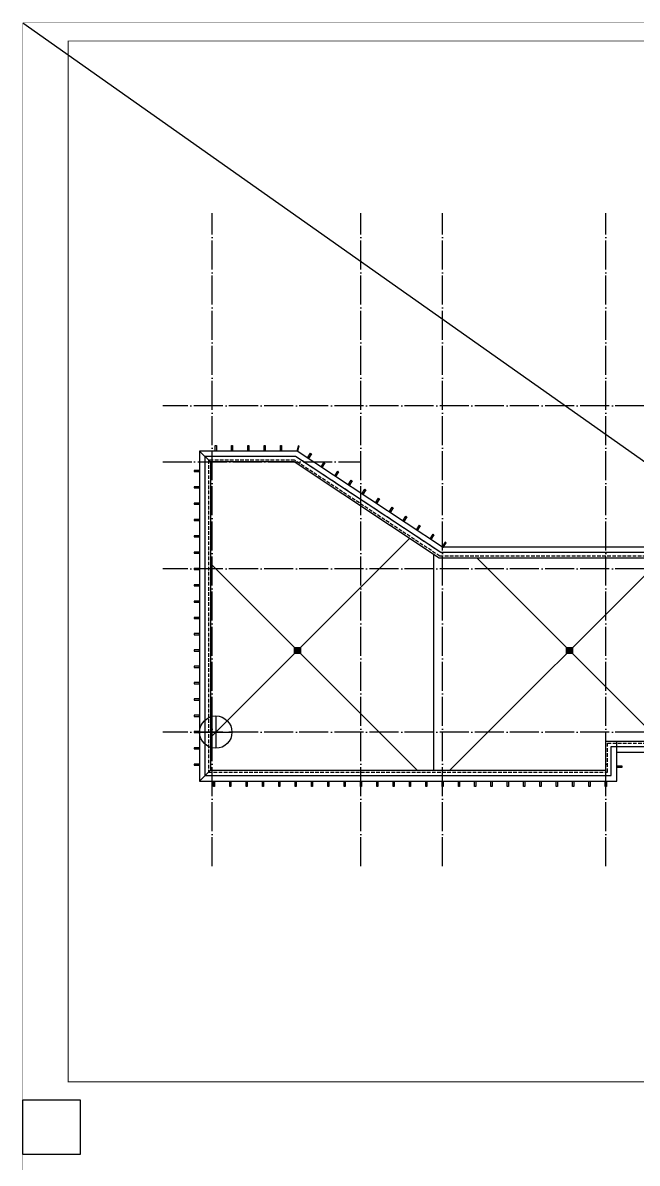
# Model space of a CAD drawing. Extents: x -415214 to 475089, y -207485 to 163917.
# Drawn here: x 390984 to 424850, y 101027 to 163917 of the extents above; entities that cross this region are included whole.
import ezdxf

# ---------------------------------------------------------------- set-up
doc = ezdxf.new("R2010")
doc.units = 0
doc.header["$LTSCALE"] = 800
doc.linetypes.add('104 13#平面_t3$0$DASH', pattern=[0.35, 0.25, -0.1])
doc.linetypes.add('104 13#平面_t3$0$DOTE', pattern=[2.42, 2, -0.2, 0.02, -0.2])
doc.layers.get('0').update_dxf_attribs({"linetype": 'CONTINUOUS'})
doc.layers.add('104 13#平面_t3$0$04-不打印_辅助线', color=165, linetype='CONTINUOUS', plot=False)
doc.layers.add('13#楼幕墙$0$04-不打印_辅助线', color=165, linetype='CONTINUOUS', plot=False)
for name, color, linetype in [('104 13#平面_t3$0$A-O_分水线', 127, 'CONTINUOUS'), ('104 13#平面_t3$0$A-O_屋面', 201, 'CONTINUOUS'), ('104 13#平面_t3$0$A-TECH_结构', 21, 'CONTINUOUS'), ('104 13#平面_t3$0$A_AXIS-轴线', 36, '104 13#平面_t3$0$DOTE'), ('104 13#平面_t3$0$X-104 13#平面$0$A-TECH_结构', 21, 'CONTINUOUS'), ('13#楼幕墙$0$A-C_幕墙龙骨', 133, 'CONTINUOUS'), ('13#楼幕墙$0$A-C_玻璃幕墙', 140, 'CONTINUOUS')]:
    doc.layers.add(name, color=color, linetype=linetype)

# ---------------------------------------------------------------- blocks, each defined once
blk = doc.blocks.new('图框-A1')
for points, const_width in [([(0, 0), (841, 0), (841, 594), (0, 594)], 0.05), ([(766, 584), (25, 584), (25, 10), (766, 10)], 0.5)]:
    blk.add_lwpolyline(points, close=True, dxfattribs=dict(const_width=const_width))
at = {"const_width": 0.05}
for points in [[(420.5, 594), (420.5, 592)], [(0, 297), (2, 297)], [(841, 297), (839, 297)], [(420.5, 0), (420.5, 2)]]:
    blk.add_lwpolyline(points, dxfattribs=at)
blk = doc.blocks.new('104 13#平面_t3$0$zzzzx')
at = {"layer": '104 13#平面_t3$0$A_AXIS-轴线', "linetype": '104 13#平面_t3$0$DOTE'}
for p, q in [((-200, -7401), (-200, 28620)), ((8000, -7401), (8000, 28620)), ((12500, -7401), (12500, 28620)), ((21500, -7401), (21500, 28620)), ((30500, -7401), (30500, 28620)), ((39500, -7401), (39500, 28620)), ((48500, -7401), (48500, 28620)), ((57500, -7401), (57500, 28620)), ((60408, 18000), (-2925, 18000)), ((60408, 9000), (-2925, 9000)), ((60408, 0), (-2925, 0))]:
    blk.add_line(p, q, dxfattribs=at)
blk = doc.blocks.new('13#楼幕墙$0$A$C1D2C5D5E')
at = {"layer": '13#楼幕墙$0$04-不打印_辅助线'}
for points in [[(0, 893), (0, -893)], [(-893, 0), (893, 0)], [(-200, -400), (-200, 400)]]:
    blk.add_lwpolyline(points, dxfattribs=at)
blk.add_circle((0, 0), 893, dxfattribs=at)
blk = doc.blocks.new('*U199')
at = {"layer": '13#楼幕墙$0$A-C_幕墙龙骨'}
blk.add_lwpolyline([(30, -150), (-30, -150), (-30, 150), (30, 150)], close=True, dxfattribs=at)
blk = doc.blocks.new('*U200')
at = {"layer": '13#楼幕墙$0$A-C_幕墙龙骨', "color": 0, "linetype": 'ByBlock', "lineweight": -2, "transparency": 16777216}
for p in [(-21600, 0), (-20700, 0), (-19800, 0), (-18900, 0), (-18000, 0), (-17100, 0), (-16200, 0), (-15300, 0), (-14400, 0), (-13500, 0), (-12600, 0), (-11700, 0), (-10800, 0), (-9900, 0), (-9000, 0), (-8100, 0), (-7200, 0), (-6300, 0), (-5400, 0), (-4500, 0), (-3600, 0), (-2700, 0), (-1800, 0), (-900, 0), (0, 0)]:
    blk.add_blockref('*U199', p, dxfattribs=at)
blk = doc.blocks.new('*U201')
at = {"layer": '13#楼幕墙$0$A-C_幕墙龙骨'}
blk.add_lwpolyline([(-150, -30), (150, -30), (150, 30), (-150, 30)], close=True, dxfattribs=at)
blk = doc.blocks.new('*U202')
at = {"layer": '13#楼幕墙$0$A-C_幕墙龙骨', "color": 0, "linetype": 'ByBlock', "lineweight": -2, "transparency": 16777216}
for p in [(0, 16200), (0, 15300), (0, 14400), (0, 13500), (0, 12600), (0, 11700), (0, 10800), (0, 9900), (0, 9000), (0, 8100), (0, 7200), (0, 6300), (0, 5400), (0, 4500), (0, 3600), (0, 2700), (0, 1800), (0, 900), (0, 0)]:
    blk.add_blockref('*U201', p, dxfattribs=at)
blk = doc.blocks.new('*U203')
at = {"layer": '13#楼幕墙$0$A-C_幕墙龙骨'}
blk.add_lwpolyline([(30, -150), (-30, -150), (-30, 150), (30, 150)], close=True, dxfattribs=at)
blk = doc.blocks.new('*U204')
at = {"layer": '13#楼幕墙$0$A-C_幕墙龙骨', "color": 0, "linetype": 'ByBlock', "lineweight": -2, "transparency": 16777216}
for p in [(-3600, 0), (-2700, 0), (-1800, 0), (-900, 0), (0, 0)]:
    blk.add_blockref('*U203', p, dxfattribs=at)
blk = doc.blocks.new('*U205')
at = {"layer": '13#楼幕墙$0$A-C_幕墙龙骨'}
blk.add_lwpolyline([(30, -150), (-30, -150), (-30, 150), (30, 150)], close=True, dxfattribs=at)
blk = doc.blocks.new('*U206')
at = {"layer": '13#楼幕墙$0$A-C_幕墙龙骨', "color": 0, "linetype": 'ByBlock', "lineweight": -2, "transparency": 16777216}
for p in [(-8100, 0), (-7200, 0), (-6300, 0), (-5400, 0), (-4500, 0), (-3600, 0), (-2700, 0), (-1800, 0), (-900, 0), (0, 0)]:
    blk.add_blockref('*U205', p, dxfattribs=at)
blk = doc.blocks.new('13#楼幕墙')
at = {"layer": '13#楼幕墙$0$A-C_幕墙龙骨'}
for points in [[(4519, 140283), (4604, 140566), (4546, 140583), (4461, 140300)], [(12525, 134983), (12691, 135233), (12641, 135267), (12475, 135016), (12525, 134983)]]:
    blk.add_lwpolyline(points, dxfattribs=at)
blk.add_lwpolyline([(22100, 122870), (22400, 122870), (22400, 122930), (22100, 122930)], close=True, dxfattribs=at)
at = {"layer": '13#楼幕墙$0$A-C_玻璃幕墙'}
for p, q in [((4493, 140300), (-900, 140300)), ((-900, 140300), (-900, 122100)), ((12500, 135000), (4493, 140300)), ((37800, 135000), (12500, 135000)), ((22100, 122100), (22100, 123700)), ((22100, 123700), (58400, 123700)), ((-900, 122100), (22100, 122100))]:
    blk.add_line(p, q, dxfattribs=at)
blk.add_blockref('13#楼幕墙$0$A$C1D2C5D5E', (0, 124800))
at = {"layer": '13#楼幕墙$0$A-C_幕墙龙骨'}
for name, p in [('*U204', (3600, 140450)), ('*U202', (-1050, 123000)), ('*U200', (21500, 121950))]:
    blk.add_blockref(name, p, dxfattribs=at)
at = {"layer": '13#楼幕墙$0$A-C_幕墙龙骨', "rotation": 326.5000000000508}
blk.add_blockref('*U206', (11916, 135566), dxfattribs=at)
blk = doc.blocks.new('104 13#平面_t3$0$ys')
for p, q in [((32900, 7500), (35700, 7500)), ((36500, 7500), (36500, 5765)), ((39870, 7500), (47550, 7500)), ((6500, 5311), (6500, -6600)), ((21500, 5311), (21500, -5000)), ((36500, 3240), (36500, -5000))]:
    blk.add_line(p, q)
for points in [[(39025, 10025), (46006, 17006)], [(44430, 10570), (40654, 14346)], [(47500, 7500), (44970, 10030)], [(24000, -5000), (36500, 7500)], [(38235, 5765), (36500, 7500)], [(-5800, -4800), (5183, 6183)], [(7400, -6600), (19100, 5100)], [(19000, -5000), (8900, 5100)], [(34000, -5000), (23900, 5100)], [(5600, -6600), (-5800, 4800)], [(46400, -2400), (39870, 4130)], [(39000, -5000), (46550, 2550)], [(49000, -5000), (46450, -2450)]]:
    blk.add_lwpolyline(points)
blk = doc.blocks.new('104 13#平面_t3$0$jtkjuyriuy')
h = blk.add_hatch()
h.set_pattern_fill('ANSI31', color=8, scale=30, angle=45)
h.set_pattern_definition([(90, (0, 0), (-47.625, 1e-14), [])])
h.paths.add_polyline_path([(-138, 138), (138, 138), (138, -138), (-138, -138)])
for points in [[(-168, 168), (168, 168), (168, -168), (-168, -168)], [(-138, 138), (138, 138), (138, -138), (-138, -138)]]:
    blk.add_lwpolyline(points, close=True)
at = {"layer": '104 13#平面_t3$0$04-不打印_辅助线'}
for p, q in [((-168, 0), (168, 0)), ((0, 168), (0, -168))]:
    blk.add_line(p, q, dxfattribs=at)
blk = doc.blocks.new('104 13#平面_t3$0$A$C45D52E12')
at = {"layer": '104 13#平面_t3$0$X-104 13#平面$0$A-TECH_结构'}
blk.add_lwpolyline([(58300, -18800), (58300, 820), (53473, 4870), (38300, -3873), (38300, -8100), (12610, -8100), (4602, -2800), (-400, -2800), (-400, -20400), (22000, -20400), (22000, -18800)], close=True, dxfattribs=at)
blk = doc.blocks.new('104 13#平面_t3')
at = {"layer": '104 13#平面_t3$0$04-不打印_辅助线'}
blk.add_lwpolyline([(-10635, 104515), (-7467, 104515), (-7467, 101515), (-10635, 101515)], close=True, dxfattribs=at)
at = {"layer": '104 13#平面_t3$0$A-O_屋面'}
blk.add_lwpolyline([(58400, 123700), (58400, 143760), (53305, 148035), (37800, 139100), (37800, 135000), (12500, 135000), (4493, 140300), (-900, 140300), (-900, 122100), (22100, 122100), (22100, 123700)], close=True, dxfattribs=at)
for points in [[(57800, 143250), (57800, 143480), (53241, 147306), (38400, 138753), (38400, 134400), (12319, 134400), (4312, 139700), (-300, 139700), (-300, 122700), (21500, 122700), (21500, 124300), (57800, 124300), (57800, 126850)], [(-300, 139700), (-900, 140300)], [(22100, 123700), (22100, 124300)], [(-300, 122700), (-900, 122100)]]:
    blk.add_lwpolyline(points, dxfattribs=at)
at = {"layer": '104 13#平面_t3$0$A-TECH_结构', "linetype": '104 13#平面_t3$0$DASH'}
blk.add_lwpolyline([(58100, 124000), (58100, 143620), (53261, 147680), (38100, 138927), (38100, 134700), (12410, 134700), (4402, 140000), (-600, 140000), (-600, 122400), (21800, 122400), (21800, 124000)], close=True, dxfattribs=at)
blk.add_lwpolyline([(57900, 143527), (53240, 147437), (38300, 138811), (38300, 134500), (12350, 134500), (4342, 139800), (-400, 139800), (-400, 122600), (21600, 122600), (21600, 124200), (57900, 124200), (57900, 143527)], dxfattribs=at)
at = {"layer": '104 13#平面_t3$0$A_AXIS-轴线', "linetype": '104 13#平面_t3$0$DOTE'}
blk.add_line((-2925, 139700), (8000, 139700), dxfattribs=at)
at = {"xscale": 100, "yscale": 100, "zscale": 100}
for p in [(-10635, 104515), (-10635, 42115)]:
    blk.add_blockref('图框-A1', p, dxfattribs=at)
for name, p in [('104 13#平面_t3$0$zzzzx', (0, 124800)), ('104 13#平面_t3$0$A$C45D52E12', (-200, 142800))]:
    blk.add_blockref(name, p)
at = {"layer": '104 13#平面_t3$0$A-O_分水线'}
for name, p in [('104 13#平面_t3$0$ys', (5500, 129300)), ('104 13#平面_t3$0$jtkjuyriuy', (4500, 129300)), ('104 13#平面_t3$0$jtkjuyriuy', (19500, 129300))]:
    blk.add_blockref(name, p, dxfattribs=at)
at = {"layer": '104 13#平面_t3$0$A-TECH_结构'}
blk.add_blockref('13#楼幕墙', (0, 0), dxfattribs=at)

msp = doc.modelspace()

# ---------------------------------------------------------------- linework, layer by layer
msp.add_line((390986, 163915), (475086, 104515))

# ---------------------------------------------------------------- block references
msp.add_blockref('104 13#平面_t3', (401621, 0))

doc.saveas('drawing.dxf')
